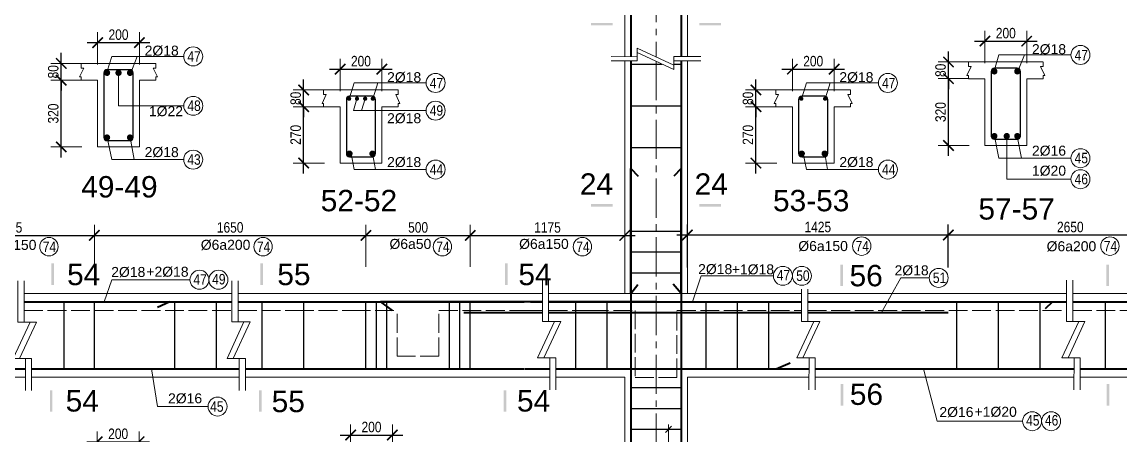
# Model space of a CAD drawing. Header units: inches. Extents: x 1604615 to 1925968, y -294302 to 52467.
# Drawn here: x 1673974 to 1695017, y -243901 to -235985 of the extents above; entities that cross this region are included whole.
import ezdxf

# ---------------------------------------------------------------- set-up
doc = ezdxf.new("R2010")
doc.units = ezdxf.units.IN
doc.header["$LTSCALE"] = 20
doc.header["$MEASUREMENT"] = 0
doc.linetypes.add('ACAD_ISO02W100', pattern=[15, 12, -3])
doc.linetypes.add('CENTER2', pattern=[1.125, 0.75, -0.125, 0.125, -0.125])
doc.layers.get('0').update_dxf_attribs({"lineweight": 13})
for name, color, linetype, lineweight in [('BORDER', 3, 'Continuous', 40), ('Duong bao', 4, 'Continuous', 30), ('net 0.2', 5, 'Continuous', 20), ('net dut', 7, 'Continuous', 9), ('truc', 16, 'CENTER2', 9)]:
    doc.layers.add(name, color=color, linetype=linetype, lineweight=lineweight)
doc.layers.add('TEXT', color=9, linetype='Continuous')
doc.styles.add('chu', font='VHELVCN.TTF')
doc.styles.add('thep', font='ARIAL.TTF')
doc.dimstyles.new('tl100', dxfattribs={"dimscale": 100, "dimtxt": 2, "dimasz": 2, "dimexe": 2, "dimexo": 5, "dimgap": 0.5, "dimtad": 1, "dimdec": 0, "dimzin": 0, "dimdsep": 46, "dimtxsty": 'chu', "dimblk": 'ARCHTICK', "dimcen": 1, "dimdle": 2, "dimclrd": 1, "dimclre": 1, "dimclrt": 2, "dimadec": 0, "dimazin": 0, "dimtfac": 1, "dimtdec": 0, "dimtix": 1, "dimtofl": 0, "dimtmove": 0, "dimatfit": 3, "dimldrblk": 'ARCHTICK', "dimfxl": 1, "dimtolj": 1, "dimtzin": 0, "dimarcsym": 0})
doc.dimstyles.new('tl25', dxfattribs={"dimscale": 100, "dimtxt": 2, "dimasz": 2, "dimexe": 2, "dimexo": 3, "dimgap": 0.5, "dimtad": 1, "dimdec": 0, "dimlfac": 0.25, "dimdsep": 46, "dimtxsty": 'chu', "dimblk": 'ARCHTICK', "dimcen": 8, "dimdle": 2, "dimclrd": 1, "dimclre": 1, "dimclrt": 2, "dimadec": 0, "dimazin": 0, "dimtfac": 0.1, "dimtdec": 0, "dimtix": 1, "dimtmove": 2, "dimatfit": 3, "dimldrblk": 'ARCHTICK', "dimfxl": 6, "dimfxlon": 1, "dimtolj": 1, "dimlwe": -1, "dimarcsym": 0})

# ---------------------------------------------------------------- blocks, each defined once
blk = doc.blocks.new('_ArchTick')
at = {"color": 0, "linetype": 'ByBlock', "const_width": 0.15}
blk.add_lwpolyline([(-0.5, -0.5), (0.5, 0.5)], dxfattribs=at)
blk = doc.blocks.new('*D116')
at = {"color": 1, "lineweight": -2}
for p, q in [((1686725, -240691), (1686725, -239867)), ((1691726, -240691), (1691726, -239867)), ((1686525, -240067), (1691926, -240067))]:
    blk.add_line(p, q, dxfattribs=at)
at = {"layer": 'Defpoints', "color": 0}
for p in [(1691726, -240067), (1686725, -241191), (1691726, -241191)]:
    blk.add_point(p, dxfattribs=at)
at = {"color": 1, "lineweight": -2, "xscale": 200, "yscale": 200, "zscale": 200, "rotation": 180}
blk.add_blockref('_ArchTick', (1686725, -240067), dxfattribs=at)
at = {"color": 1, "lineweight": -2, "xscale": 200, "yscale": 200, "zscale": 200}
blk.add_blockref('_ArchTick', (1691726, -240067), dxfattribs=at)
at = {"color": 2, "insert": (1689225, -239915), "char_height": 200, "attachment_point": 5, "style": 'chu'}
blk.add_mtext('\\A1;1425', dxfattribs=at)
blk = doc.blocks.new('*D117')
at = {"color": 1, "lineweight": -2}
for p, q in [((1691726, -240691), (1691726, -239867)), ((1696402, -240691), (1696402, -239867)), ((1691526, -240067), (1696602, -240067))]:
    blk.add_line(p, q, dxfattribs=at)
at = {"layer": 'Defpoints', "color": 0}
for p in [(1696402, -240067), (1691726, -241191), (1696402, -241191)]:
    blk.add_point(p, dxfattribs=at)
at = {"color": 1, "lineweight": -2, "xscale": 200, "yscale": 200, "zscale": 200, "rotation": 180}
blk.add_blockref('_ArchTick', (1691726, -240067), dxfattribs=at)
at = {"color": 1, "lineweight": -2, "xscale": 200, "yscale": 200, "zscale": 200}
blk.add_blockref('_ArchTick', (1696402, -240067), dxfattribs=at)
at = {"color": 2, "insert": (1694064, -239915), "char_height": 200, "attachment_point": 5, "style": 'chu'}
blk.add_mtext('\\A1;2650', dxfattribs=at)
blk = doc.blocks.new('kk')
at = {"ltscale": 0.1}
for p, q in [((-71, 1140), (-71, 350)), ((49, 350), (49, 1140)), ((-162, -350), (162, 350)), ((-71, 350), (281, 350)), ((281, 350), (-44, -350)), ((162, 350), (49, 350)), ((73, -350), (-162, -350)), ((-44, -350), (189, -350)), ((71, -962), (73, -350)), ((189, -350), (189, -962))]:
    blk.add_line(p, q, dxfattribs=at)
blk = doc.blocks.new('*D121')
at = {"color": 1}
for p, q in [((1672090, -240675), (1672090, -239875)), ((1675361, -240675), (1675361, -239875))]:
    blk.add_line(p, q, dxfattribs=at)
at = {"color": 1, "lineweight": -2}
blk.add_line((1671890, -240075), (1675561, -240075), dxfattribs=at)
at = {"layer": 'Defpoints', "color": 0}
for p in [(1675361, -240075), (1672090, -241191), (1675361, -241191)]:
    blk.add_point(p, dxfattribs=at)
at = {"color": 1, "lineweight": -2, "xscale": 200, "yscale": 200, "zscale": 200, "rotation": 180}
blk.add_blockref('_ArchTick', (1672090, -240075), dxfattribs=at)
at = {"color": 1, "lineweight": -2, "xscale": 200, "yscale": 200, "zscale": 200}
blk.add_blockref('_ArchTick', (1675361, -240075), dxfattribs=at)
at = {"color": 2, "insert": (1673725, -239923), "char_height": 200, "attachment_point": 5, "style": 'chu'}
blk.add_mtext('\\A1;1175', dxfattribs=at)
blk = doc.blocks.new('*D332')
at = {"color": 1}
for p, q in [((1675361, -240675), (1675361, -239875)), ((1680565, -240675), (1680565, -239875))]:
    blk.add_line(p, q, dxfattribs=at)
at = {"color": 1, "lineweight": -2}
blk.add_line((1675161, -240075), (1680765, -240075), dxfattribs=at)
at = {"layer": 'Defpoints', "color": 0}
for p in [(1680565, -240075), (1675361, -241191), (1680565, -242631)]:
    blk.add_point(p, dxfattribs=at)
at = {"color": 1, "lineweight": -2, "xscale": 200, "yscale": 200, "zscale": 200, "rotation": 180}
blk.add_blockref('_ArchTick', (1675361, -240075), dxfattribs=at)
at = {"color": 1, "lineweight": -2, "xscale": 200, "yscale": 200, "zscale": 200}
blk.add_blockref('_ArchTick', (1680565, -240075), dxfattribs=at)
at = {"color": 2, "insert": (1677963, -239923), "char_height": 200, "attachment_point": 5, "style": 'chu'}
blk.add_mtext('\\A1;1650', dxfattribs=at)
blk = doc.blocks.new('*D333')
at = {"color": 1}
for p, q in [((1680565, -240675), (1680565, -239875)), ((1682565, -240675), (1682565, -239875))]:
    blk.add_line(p, q, dxfattribs=at)
at = {"color": 1, "lineweight": -2}
blk.add_line((1680365, -240075), (1682765, -240075), dxfattribs=at)
at = {"layer": 'Defpoints', "color": 0}
for p in [(1682565, -240075), (1680565, -242631), (1682565, -242631)]:
    blk.add_point(p, dxfattribs=at)
at = {"color": 1, "lineweight": -2, "xscale": 200, "yscale": 200, "zscale": 200, "rotation": 180}
blk.add_blockref('_ArchTick', (1680565, -240075), dxfattribs=at)
at = {"color": 1, "lineweight": -2, "xscale": 200, "yscale": 200, "zscale": 200}
blk.add_blockref('_ArchTick', (1682565, -240075), dxfattribs=at)
at = {"color": 2, "insert": (1681565, -239923), "char_height": 200, "attachment_point": 5, "style": 'chu'}
blk.add_mtext('\\A1;500', dxfattribs=at)
blk = doc.blocks.new('*D334')
at = {"color": 1}
for p, q in [((1682565, -240675), (1682565, -239875)), ((1685525, -240675), (1685525, -239875))]:
    blk.add_line(p, q, dxfattribs=at)
at = {"color": 1, "lineweight": -2}
blk.add_line((1682365, -240075), (1685725, -240075), dxfattribs=at)
at = {"layer": 'Defpoints', "color": 0}
for p in [(1685525, -240075), (1682565, -242631), (1685525, -242791)]:
    blk.add_point(p, dxfattribs=at)
at = {"color": 1, "lineweight": -2, "xscale": 200, "yscale": 200, "zscale": 200, "rotation": 180}
blk.add_blockref('_ArchTick', (1682565, -240075), dxfattribs=at)
at = {"color": 1, "lineweight": -2, "xscale": 200, "yscale": 200, "zscale": 200}
blk.add_blockref('_ArchTick', (1685525, -240075), dxfattribs=at)
at = {"color": 2, "insert": (1684045, -239923), "char_height": 200, "attachment_point": 5, "style": 'chu'}
blk.add_mtext('\\A1;1175', dxfattribs=at)
blk = doc.blocks.new('*D179')
at = {"color": 1}
for p, q in [((1675417, -244449), (1675417, -243830)), ((1676217, -244449), (1676217, -243830))]:
    blk.add_line(p, q, dxfattribs=at)
at = {"color": 1, "lineweight": -2}
blk.add_line((1675217, -244030), (1676417, -244030), dxfattribs=at)
at = {"layer": 'Defpoints', "color": 0}
for p in [(1676217, -244030), (1675417, -244749), (1676217, -244749)]:
    blk.add_point(p, dxfattribs=at)
at = {"color": 1, "lineweight": -2, "xscale": 200, "yscale": 200, "zscale": 200, "rotation": 180}
blk.add_blockref('_ArchTick', (1675417, -244030), dxfattribs=at)
at = {"color": 1, "lineweight": -2, "xscale": 200, "yscale": 200, "zscale": 200}
blk.add_blockref('_ArchTick', (1676217, -244030), dxfattribs=at)
at = {"color": 2, "insert": (1675817, -243878), "char_height": 200, "attachment_point": 5, "style": 'chu'}
blk.add_mtext('\\A1;200', dxfattribs=at)
blk = doc.blocks.new('*D182')
at = {"color": 1}
for p, q in [((1680272, -244319), (1680272, -243700)), ((1681072, -244319), (1681072, -243700))]:
    blk.add_line(p, q, dxfattribs=at)
at = {"color": 1, "lineweight": -2}
blk.add_line((1680072, -243900), (1681272, -243900), dxfattribs=at)
at = {"layer": 'Defpoints', "color": 0}
for p in [(1681072, -243900), (1680272, -244619), (1681072, -244619)]:
    blk.add_point(p, dxfattribs=at)
at = {"color": 1, "lineweight": -2, "xscale": 200, "yscale": 200, "zscale": 200, "rotation": 180}
blk.add_blockref('_ArchTick', (1680272, -243900), dxfattribs=at)
at = {"color": 1, "lineweight": -2, "xscale": 200, "yscale": 200, "zscale": 200}
blk.add_blockref('_ArchTick', (1681072, -243900), dxfattribs=at)
at = {"color": 2, "insert": (1680672, -243748), "char_height": 200, "attachment_point": 5, "style": 'chu'}
blk.add_mtext('\\A1;200', dxfattribs=at)
blk = doc.blocks.new('*D218')
at = {"color": 1}
for p, q in [((1675424, -236799), (1675424, -236180)), ((1676224, -236799), (1676224, -236180))]:
    blk.add_line(p, q, dxfattribs=at)
at = {"color": 1, "lineweight": -2}
blk.add_line((1675224, -236380), (1676424, -236380), dxfattribs=at)
at = {"layer": 'Defpoints', "color": 0}
for p in [(1676224, -236380), (1675424, -237099), (1676224, -237099)]:
    blk.add_point(p, dxfattribs=at)
at = {"color": 1, "lineweight": -2, "xscale": 200, "yscale": 200, "zscale": 200, "rotation": 180}
blk.add_blockref('_ArchTick', (1675424, -236380), dxfattribs=at)
at = {"color": 1, "lineweight": -2, "xscale": 200, "yscale": 200, "zscale": 200}
blk.add_blockref('_ArchTick', (1676224, -236380), dxfattribs=at)
at = {"color": 2, "insert": (1675824, -236228), "char_height": 200, "attachment_point": 5, "style": 'chu'}
blk.add_mtext('\\A1;200', dxfattribs=at)
blk = doc.blocks.new('*D219')
at = {"color": 1, "lineweight": -2}
blk.add_line((1674726, -238579), (1674726, -236899), dxfattribs=at)
at = {"color": 1}
for p, q in [((1675124, -237099), (1674526, -237099)), ((1675124, -238379), (1674526, -238379))]:
    blk.add_line(p, q, dxfattribs=at)
at = {"layer": 'Defpoints', "color": 0}
for p in [(1674726, -237099), (1675424, -237099), (1675424, -238379)]:
    blk.add_point(p, dxfattribs=at)
at = {"color": 1, "lineweight": -2, "xscale": 200, "yscale": 200, "zscale": 200}
for p, rotation in [((1674726, -237099), 90), ((1674726, -238379), 270)]:
    blk.add_blockref('_ArchTick', p, dxfattribs=dict(at, rotation=rotation))
at = {"color": 2, "insert": (1674574, -237739), "char_height": 200, "attachment_point": 5, "rotation": 90, "style": 'chu'}
blk.add_mtext('\\A1;320', dxfattribs=at)
blk = doc.blocks.new('*D220')
at = {"color": 1, "lineweight": -2}
for p, q in [((1674726, -236779), (1674726, -236579)), ((1674726, -237099), (1674726, -236779)), ((1674726, -237099), (1674726, -237299))]:
    blk.add_line(p, q, dxfattribs=at)
at = {"color": 1}
for p, q in [((1675124, -236779), (1674526, -236779)), ((1675124, -237099), (1674526, -237099))]:
    blk.add_line(p, q, dxfattribs=at)
at = {"layer": 'Defpoints', "color": 0}
for p in [(1674726, -236779), (1675424, -236779), (1675424, -237099)]:
    blk.add_point(p, dxfattribs=at)
at = {"color": 1, "lineweight": -2, "xscale": 200, "yscale": 200, "zscale": 200}
for p, rotation in [((1674726, -236779), 270), ((1674726, -237099), 90)]:
    blk.add_blockref('_ArchTick', p, dxfattribs=dict(at, rotation=rotation))
at = {"color": 2, "insert": (1674574, -236939), "char_height": 200, "attachment_point": 5, "rotation": 90, "style": 'chu'}
blk.add_mtext('\\A1;80', dxfattribs=at)
blk = doc.blocks.new('*D227')
at = {"color": 1}
for p, q in [((1680070, -237308), (1680070, -236689)), ((1680870, -237308), (1680870, -236689))]:
    blk.add_line(p, q, dxfattribs=at)
at = {"color": 1, "lineweight": -2}
blk.add_line((1679870, -236889), (1681070, -236889), dxfattribs=at)
at = {"layer": 'Defpoints', "color": 0}
for p in [(1680870, -236889), (1680070, -237608), (1680870, -237608)]:
    blk.add_point(p, dxfattribs=at)
at = {"color": 1, "lineweight": -2, "xscale": 200, "yscale": 200, "zscale": 200, "rotation": 180}
blk.add_blockref('_ArchTick', (1680070, -236889), dxfattribs=at)
at = {"color": 1, "lineweight": -2, "xscale": 200, "yscale": 200, "zscale": 200}
blk.add_blockref('_ArchTick', (1680870, -236889), dxfattribs=at)
at = {"color": 2, "insert": (1680470, -236737), "char_height": 200, "attachment_point": 5, "style": 'chu'}
blk.add_mtext('\\A1;200', dxfattribs=at)
blk = doc.blocks.new('*D228')
at = {"color": 1, "lineweight": -2}
blk.add_line((1679372, -238888), (1679372, -237408), dxfattribs=at)
at = {"color": 1}
for p, q in [((1679770, -237608), (1679172, -237608)), ((1679770, -238688), (1679172, -238688))]:
    blk.add_line(p, q, dxfattribs=at)
at = {"layer": 'Defpoints', "color": 0}
for p in [(1679372, -237608), (1680070, -237608), (1680070, -238688)]:
    blk.add_point(p, dxfattribs=at)
at = {"color": 1, "lineweight": -2, "xscale": 200, "yscale": 200, "zscale": 200}
for p, rotation in [((1679372, -237608), 90), ((1679372, -238688), 270)]:
    blk.add_blockref('_ArchTick', p, dxfattribs=dict(at, rotation=rotation))
at = {"color": 2, "insert": (1679220, -238148), "char_height": 200, "attachment_point": 5, "rotation": 90, "style": 'chu'}
blk.add_mtext('\\A1;270', dxfattribs=at)
blk = doc.blocks.new('*D229')
at = {"color": 1, "lineweight": -2}
for p, q in [((1679372, -237288), (1679372, -237088)), ((1679372, -237608), (1679372, -237288)), ((1679372, -237608), (1679372, -237808))]:
    blk.add_line(p, q, dxfattribs=at)
at = {"color": 1}
for p, q in [((1679770, -237288), (1679172, -237288)), ((1679770, -237608), (1679172, -237608))]:
    blk.add_line(p, q, dxfattribs=at)
at = {"layer": 'Defpoints', "color": 0}
for p in [(1679372, -237288), (1680070, -237288), (1680070, -237608)]:
    blk.add_point(p, dxfattribs=at)
at = {"color": 1, "lineweight": -2, "xscale": 200, "yscale": 200, "zscale": 200}
for p, rotation in [((1679372, -237288), 270), ((1679372, -237608), 90)]:
    blk.add_blockref('_ArchTick', p, dxfattribs=dict(at, rotation=rotation))
at = {"color": 2, "insert": (1679220, -237448), "char_height": 200, "attachment_point": 5, "rotation": 90, "style": 'chu'}
blk.add_mtext('\\A1;80', dxfattribs=at)
blk = doc.blocks.new('*D230')
at = {"color": 1}
for p, q in [((1688737, -237308), (1688737, -236689)), ((1689537, -237308), (1689537, -236689))]:
    blk.add_line(p, q, dxfattribs=at)
at = {"color": 1, "lineweight": -2}
blk.add_line((1688537, -236889), (1689737, -236889), dxfattribs=at)
at = {"layer": 'Defpoints', "color": 0}
for p in [(1689537, -236889), (1688737, -237608), (1689537, -237608)]:
    blk.add_point(p, dxfattribs=at)
at = {"color": 1, "lineweight": -2, "xscale": 200, "yscale": 200, "zscale": 200, "rotation": 180}
blk.add_blockref('_ArchTick', (1688737, -236889), dxfattribs=at)
at = {"color": 1, "lineweight": -2, "xscale": 200, "yscale": 200, "zscale": 200}
blk.add_blockref('_ArchTick', (1689537, -236889), dxfattribs=at)
at = {"color": 2, "insert": (1689137, -236737), "char_height": 200, "attachment_point": 5, "style": 'chu'}
blk.add_mtext('\\A1;200', dxfattribs=at)
blk = doc.blocks.new('*D231')
at = {"color": 1, "lineweight": -2}
blk.add_line((1688039, -238888), (1688039, -237408), dxfattribs=at)
at = {"color": 1}
for p, q in [((1688437, -237608), (1687839, -237608)), ((1688437, -238688), (1687839, -238688))]:
    blk.add_line(p, q, dxfattribs=at)
at = {"layer": 'Defpoints', "color": 0}
for p in [(1688039, -237608), (1688737, -237608), (1688737, -238688)]:
    blk.add_point(p, dxfattribs=at)
at = {"color": 1, "lineweight": -2, "xscale": 200, "yscale": 200, "zscale": 200}
for p, rotation in [((1688039, -237608), 90), ((1688039, -238688), 270)]:
    blk.add_blockref('_ArchTick', p, dxfattribs=dict(at, rotation=rotation))
at = {"color": 2, "insert": (1687887, -238148), "char_height": 200, "attachment_point": 5, "rotation": 90, "style": 'chu'}
blk.add_mtext('\\A1;270', dxfattribs=at)
blk = doc.blocks.new('*D232')
at = {"color": 1, "lineweight": -2}
for p, q in [((1688039, -237288), (1688039, -237088)), ((1688039, -237608), (1688039, -237288)), ((1688039, -237608), (1688039, -237808))]:
    blk.add_line(p, q, dxfattribs=at)
at = {"color": 1}
for p, q in [((1688437, -237288), (1687839, -237288)), ((1688437, -237608), (1687839, -237608))]:
    blk.add_line(p, q, dxfattribs=at)
at = {"layer": 'Defpoints', "color": 0}
for p in [(1688039, -237288), (1688737, -237288), (1688737, -237608)]:
    blk.add_point(p, dxfattribs=at)
at = {"color": 1, "lineweight": -2, "xscale": 200, "yscale": 200, "zscale": 200}
for p, rotation in [((1688039, -237288), 270), ((1688039, -237608), 90)]:
    blk.add_blockref('_ArchTick', p, dxfattribs=dict(at, rotation=rotation))
at = {"color": 2, "insert": (1687887, -237448), "char_height": 200, "attachment_point": 5, "rotation": 90, "style": 'chu'}
blk.add_mtext('\\A1;80', dxfattribs=at)
blk = doc.blocks.new('*D242')
at = {"color": 1}
for p, q in [((1692428, -236771), (1692428, -236152)), ((1693228, -236771), (1693228, -236152))]:
    blk.add_line(p, q, dxfattribs=at)
at = {"color": 1, "lineweight": -2}
blk.add_line((1692228, -236352), (1693428, -236352), dxfattribs=at)
at = {"layer": 'Defpoints', "color": 0}
for p in [(1693228, -236352), (1692428, -237071), (1693228, -237071)]:
    blk.add_point(p, dxfattribs=at)
at = {"color": 1, "lineweight": -2, "xscale": 200, "yscale": 200, "zscale": 200, "rotation": 180}
blk.add_blockref('_ArchTick', (1692428, -236352), dxfattribs=at)
at = {"color": 1, "lineweight": -2, "xscale": 200, "yscale": 200, "zscale": 200}
blk.add_blockref('_ArchTick', (1693228, -236352), dxfattribs=at)
at = {"color": 2, "insert": (1692828, -236200), "char_height": 200, "attachment_point": 5, "style": 'chu'}
blk.add_mtext('\\A1;200', dxfattribs=at)
blk = doc.blocks.new('*D243')
at = {"color": 1, "lineweight": -2}
blk.add_line((1691730, -238551), (1691730, -236871), dxfattribs=at)
at = {"color": 1}
for p, q in [((1692128, -237071), (1691530, -237071)), ((1692128, -238351), (1691530, -238351))]:
    blk.add_line(p, q, dxfattribs=at)
at = {"layer": 'Defpoints', "color": 0}
for p in [(1691730, -237071), (1692428, -237071), (1692428, -238351)]:
    blk.add_point(p, dxfattribs=at)
at = {"color": 1, "lineweight": -2, "xscale": 200, "yscale": 200, "zscale": 200}
for p, rotation in [((1691730, -237071), 90), ((1691730, -238351), 270)]:
    blk.add_blockref('_ArchTick', p, dxfattribs=dict(at, rotation=rotation))
at = {"color": 2, "insert": (1691578, -237711), "char_height": 200, "attachment_point": 5, "rotation": 90, "style": 'chu'}
blk.add_mtext('\\A1;320', dxfattribs=at)
blk = doc.blocks.new('*D244')
at = {"color": 1, "lineweight": -2}
for p, q in [((1691730, -236751), (1691730, -236551)), ((1691730, -237071), (1691730, -236751)), ((1691730, -237071), (1691730, -237271))]:
    blk.add_line(p, q, dxfattribs=at)
at = {"color": 1}
for p, q in [((1692128, -236751), (1691530, -236751)), ((1692128, -237071), (1691530, -237071))]:
    blk.add_line(p, q, dxfattribs=at)
at = {"layer": 'Defpoints', "color": 0}
for p in [(1691730, -236751), (1692428, -236751), (1692428, -237071)]:
    blk.add_point(p, dxfattribs=at)
at = {"color": 1, "lineweight": -2, "xscale": 200, "yscale": 200, "zscale": 200}
for p, rotation in [((1691730, -236751), 270), ((1691730, -237071), 90)]:
    blk.add_blockref('_ArchTick', p, dxfattribs=dict(at, rotation=rotation))
at = {"color": 2, "insert": (1691578, -236911), "char_height": 200, "attachment_point": 5, "rotation": 90, "style": 'chu'}
blk.add_mtext('\\A1;80', dxfattribs=at)

msp = doc.modelspace()

# ---------------------------------------------------------------- linework, layer by layer
at = {"ltscale": 0.1}
for p, q in [((1685524.8, -231923.2), (1685524.8, -236649.2)), ((1686724.8, -231923.2), (1686724.8, -236649.2)), ((1685524.8, -236731.7), (1685524.8, -241190.9)), ((1686724.8, -236731.7), (1686724.8, -241190.9)), ((1677995, -240944.6), (1677995, -241734.3)), ((1678115, -241734.3), (1678115, -240944.6)), ((1683946.2, -240933.9), (1683946.2, -241723.6)), ((1684066.2, -241723.6), (1684066.2, -240933.9)), ((1693993.4, -240933.9), (1693993.4, -241723.6)), ((1694113.4, -241723.6), (1694113.4, -240933.9)), ((1688914, -241102), (1688914, -241723.6)), ((1689034, -241723.6), (1689034, -241102)), ((1685324.8, -241190.9), (1686924.8, -241190.9)), ((1685424.8, -241190.9), (1686824.8, -241190.9)), ((1677903.3, -242434.7), (1678228.2, -241734.3)), ((1677995, -241734.3), (1678346.7, -241734.3)), ((1678346.7, -241734.3), (1678021.8, -242434.7)), ((1678228.2, -241734.3), (1678115, -241734.3)), ((1683854.5, -242424.1), (1684179.4, -241723.6)), ((1683946.2, -241723.6), (1684297.9, -241723.6)), ((1684297.9, -241723.6), (1683973, -242424.1)), ((1684179.4, -241723.6), (1684066.2, -241723.6)), ((1688822.3, -242424.1), (1689147.2, -241723.6)), ((1688914, -241723.6), (1689265.7, -241723.6)), ((1689265.7, -241723.6), (1688940.8, -242424.1)), ((1689147.2, -241723.6), (1689034, -241723.6)), ((1693901.7, -242424.1), (1694226.6, -241723.6)), ((1693993.4, -241723.6), (1694345.1, -241723.6)), ((1694345.1, -241723.6), (1694020.2, -242424.1)), ((1694226.6, -241723.6), (1694113.4, -241723.6)), ((1678138.4, -242434.7), (1677903.3, -242434.7)), ((1678021.8, -242434.7), (1678255, -242434.7)), ((1678136.3, -243046.8), (1678138.4, -242434.7)), ((1678255, -242434.7), (1678255, -243046.8)), ((1684089.6, -242424.1), (1683854.5, -242424.1)), ((1683973, -242424.1), (1684206.2, -242424.1)), ((1684087.5, -243036.1), (1684089.6, -242424.1)), ((1684206.2, -242424.1), (1684206.2, -243036.1)), ((1689057.4, -242424.1), (1688822.3, -242424.1)), ((1688940.8, -242424.1), (1689174, -242424.1)), ((1689055.2, -243036.1), (1689057.4, -242424.1)), ((1689174, -242424.1), (1689174, -243036.1)), ((1694136.8, -242424.1), (1693901.7, -242424.1)), ((1694020.2, -242424.1), (1694253.4, -242424.1)), ((1694134.7, -243036.1), (1694136.8, -242424.1)), ((1694253.4, -242424.1), (1694253.4, -243036.1)), ((1672091.9, -242790.9), (1674039.9, -242790.9)), ((1674157.8, -242790.9), (1678137.2, -242790.9)), ((1678255, -242790.9), (1680291.9, -242790.9)), ((1680291.9, -242790.9), (1683598.6, -242790.9)), ((1683598.6, -242790.9), (1684088.3, -242791)), ((1684206.2, -242791), (1684996.5, -242791.1)), ((1684996.5, -242791.1), (1685524.8, -242791.2)), ((1685524.8, -242790.9), (1685524.8, -247529.6)), ((1686724.8, -242790.9), (1686724.8, -247529.6)), ((1686724.8, -242790.9), (1689056.1, -242790.9)), ((1689174, -242790.9), (1694135.5, -242791.4)), ((1694253.4, -242790.9), (1698221.8, -242790.9))]:
    msp.add_line(p, q, dxfattribs=at)
for p, q in [((1675424.2, -236779.2), (1675111.8, -236779.2)), ((1676224.2, -236779.2), (1675424.2, -236779.2)), ((1676224.2, -236779.2), (1676536.6, -236779.2)), ((1692428.2, -236751.5), (1692115.8, -236751.5)), ((1693228.2, -236751.5), (1692428.2, -236751.5)), ((1693228.2, -236751.5), (1693540.6, -236751.5)), ((1675424.2, -237099.2), (1675108.2, -237099.2)), ((1675424.2, -237099.2), (1675424.2, -238379.2)), ((1675824.2, -236959.2), (1675824.2, -237591.9)), ((1676224.2, -238379.2), (1676224.2, -237099.2)), ((1676224.2, -237099.2), (1676540.2, -237099.2)), ((1680250.2, -237438.2), (1680338.9, -237153.4)), ((1680338.9, -237153.4), (1681719, -237153.4)), ((1680703.2, -237438.2), (1680792, -237153.4)), ((1688917.3, -237438.2), (1689006, -237153.4)), ((1689006, -237153.4), (1690386.2, -237153.4)), ((1689370.4, -237438.2), (1689459.1, -237153.4)), ((1692428.2, -237071.5), (1692112.2, -237071.5)), ((1692428.2, -237071.5), (1692428.2, -238351.5)), ((1693228.2, -238351.5), (1693228.2, -237071.5)), ((1693228.2, -237071.5), (1693544.2, -237071.5)), ((1680070.2, -237288.2), (1679757.8, -237288.2)), ((1680870.2, -237288.2), (1680070.2, -237288.2)), ((1680870.2, -237288.2), (1681182.6, -237288.2)), ((1688737.3, -237288.2), (1688424.9, -237288.2)), ((1689537.3, -237288.2), (1688737.3, -237288.2)), ((1689537.3, -237288.2), (1689849.7, -237288.2)), ((1680394.1, -237455.5), (1680328.6, -237683.9)), ((1680547.8, -237455.5), (1680482.3, -237683.9)), ((1675824.2, -237591.9), (1677072.2, -237591.9)), ((1680070.2, -237608.2), (1679754.2, -237608.2)), ((1680070.2, -237608.2), (1680070.2, -238688.2)), ((1680328.6, -237683.9), (1681719, -237683.9)), ((1680870.2, -238688.2), (1680870.2, -237608.2)), ((1680870.2, -237608.2), (1681186.1, -237608.2)), ((1688737.3, -237608.2), (1688421.3, -237608.2)), ((1688737.3, -237608.2), (1688737.3, -238688.2)), ((1689537.3, -238688.2), (1689537.3, -237608.2)), ((1689537.3, -237608.2), (1689853.3, -237608.2)), ((1692845.2, -238171.5), (1692845.2, -238997.8)), ((1675424.2, -238379.2), (1676224.2, -238379.2)), ((1692428.2, -238351.5), (1693228.2, -238351.5)), ((1680070.2, -238688.2), (1680870.2, -238688.2)), ((1688737.3, -238688.2), (1689537.3, -238688.2)), ((1692845.2, -238997.8), (1694075.6, -238997.8)), ((1676458.1, -242630.9), (1676568.2, -243355.1)), ((1676568.2, -243355.1), (1677540.5, -243355.1)), ((1686303.9, -243851.2), (1686423.5, -243730.7))]:
    msp.add_line(p, q)
for points in [[(1685267.5, -236648.4), (1685764.6, -236650.1), (1685764.6, -236485.5), (1686466.2, -236811), (1686466.2, -236731.7), (1686982.2, -236731.7)], [(1686982.2, -236647.7), (1686466.2, -236647.7), (1686466.2, -236893.9), (1685764.6, -236568.5), (1685764.6, -236731.7), (1685267.5, -236731.7)], [(1674016, -241190.9), (1677995, -241190.9)], [(1678115, -241190.9), (1680291.9, -241190.9)], [(1680291.9, -241190.9), (1683596.8, -241190.9)], [(1683596.8, -241190.9), (1683946.2, -241190.9)], [(1684066.2, -241190.9), (1684856.6, -241190.9)], [(1684856.6, -241190.9), (1685324.8, -241190.9)], [(1686924.8, -241190.9), (1688914, -241190.9)], [(1689034, -241190.9), (1693993.4, -241190.9)], [(1694113.4, -241190.9), (1698079.7, -241190.9)]]:
    msp.add_lwpolyline(points, dxfattribs=at)
for points in [[(1675604.2, -236929.2), (1675692.9, -236644.5), (1677073.1, -236644.5)], [(1676044.2, -236989.2), (1676182.2, -236644.5)], [(1692608.2, -236901.5), (1692696.9, -236616.7), (1694077.1, -236616.7)], [(1693048.2, -236961.5), (1693186.2, -236616.7)], [(1675108.2, -236779.2), (1675108.2, -236868), (1675159.1, -236868), (1675078.3, -237036.3), (1675108.2, -237036.3), (1675108.2, -237099.2)], [(1676540.2, -236779.2), (1676540.2, -236868), (1676489.3, -236868), (1676570.1, -237036.3), (1676540.2, -237036.3), (1676540.2, -237099.2)], [(1692112.2, -236751.5), (1692112.2, -236840.2), (1692163.1, -236840.2), (1692082.3, -237008.6), (1692112.2, -237008.6), (1692112.2, -237071.5)], [(1693544.2, -236751.5), (1693544.2, -236840.2), (1693493.3, -236840.2), (1693574, -237008.6), (1693544.2, -237008.6), (1693544.2, -237071.5)], [(1679754.2, -237288.2), (1679754.2, -237376.9), (1679805, -237376.9), (1679724.3, -237545.3), (1679754.2, -237545.3), (1679754.2, -237608.2)], [(1681186.1, -237288.2), (1681186.1, -237376.9), (1681135.3, -237376.9), (1681216, -237545.3), (1681186.1, -237545.3), (1681186.1, -237608.2)], [(1688421.3, -237288.2), (1688421.3, -237376.9), (1688472.2, -237376.9), (1688391.5, -237545.3), (1688421.3, -237545.3), (1688421.3, -237608.2)], [(1689853.3, -237288.2), (1689853.3, -237376.9), (1689802.4, -237376.9), (1689883.2, -237545.3), (1689853.3, -237545.3), (1689853.3, -237608.2)], [(1675604.2, -238199.2), (1675692.9, -238622.8), (1677073.1, -238622.8)], [(1676044.2, -238199.2), (1676121.6, -238622.8)], [(1692608.2, -238171.5), (1692696.9, -238595), (1694077.1, -238595)], [(1693048.2, -238171.5), (1693125.6, -238595)], [(1680280.2, -238508.2), (1680338.9, -238813.3), (1681719, -238813.3)], [(1680690.2, -238508.2), (1680745.9, -238813.3)], [(1688947.3, -238508.2), (1689006, -238813.3), (1690386.2, -238813.3)], [(1689357.3, -238508.2), (1689413.1, -238813.3)], [(1675547.5, -241350.9), (1675693.5, -240924.1), (1677192.4, -240924.1)], [(1686823.1, -241350.9), (1686987.7, -240849.5), (1688373.7, -240849.5)], [(1690443, -241550.9), (1690815.6, -240889.6), (1691359.7, -240889.6)], [(1691248, -242631.1), (1691511.2, -243635.9), (1693150.8, -243635.9)], [(1686363.7, -243696.5), (1686363.7, -244318.4), (1687761.9, -244318.4)]]:
    msp.add_lwpolyline(points)
for points, const_width in [([(1675574.2, -236959.2, -1), (1675634.2, -236959.2, -1)], 60), ([(1675794.2, -236959.2, -1), (1675854.2, -236959.2, -1)], 60), ([(1676074.2, -236959.2, 1), (1676014.2, -236959.2, 1)], 60), ([(1692578.2, -236931.5, -1), (1692638.2, -236931.5, -1)], 60), ([(1693078.2, -236931.5, 1), (1693018.2, -236931.5, 1)], 60), ([(1680223.1, -237455.5, -1.0105372), (1680263.1, -237456, -0.9895727)], 40), ([(1680374.1, -237455.5, -1.0105372), (1680414.1, -237456, -0.9895727)], 40), ([(1680530.3, -237455.5, -1.0105372), (1680570.3, -237456, -0.9895727)], 40), ([(1680717.2, -237455.5, 1.0105372), (1680677.2, -237456, 0.9895727)], 40), ([(1688890.2, -237455.5, -1.0105372), (1688930.2, -237456, -0.9895727)], 40), ([(1689384.4, -237455.5, 1.0105372), (1689344.4, -237456, 0.9895727)], 40), ([(1675574.2, -238199.2, 1), (1675634.2, -238199.2, 1)], 60), ([(1676074.2, -238199.2, -1), (1676014.2, -238199.2, -1)], 60), ([(1692578.2, -238171.5, 1), (1692638.2, -238171.5, 1)], 60), ([(1692815.2, -238171.5, 1), (1692875.2, -238171.5, 1)], 60), ([(1693078.2, -238171.5, -1), (1693018.2, -238171.5, -1)], 60), ([(1680220.2, -238508.2, 1), (1680280.2, -238508.2, 1)], 60), ([(1680720.2, -238508.2, -1), (1680660.2, -238508.2, -1)], 60), ([(1688887.3, -238508.2, 1), (1688947.3, -238508.2, 1)], 60), ([(1689387.3, -238508.2, -1), (1689327.3, -238508.2, -1)], 60)]:
    msp.add_lwpolyline(points, format="xyb", close=True, dxfattribs=dict(const_width=const_width))
for centre, radius in [((1677255, -236644.5), 181.9), ((1694259, -236616.7), 181.9), ((1681900.9, -237153.4), 181.9), ((1690568.1, -237153.4), 181.9), ((1677256.4, -237591.9), 181.9), ((1681900.9, -237683.9), 181.9), ((1694259, -238595), 181.9), ((1677255, -238622.8), 181.9), ((1681900.9, -238813.3), 181.9), ((1690568.1, -238813.3), 181.9), ((1694259, -238997.8), 181.9), ((1690067, -240280.5), 176.4), ((1694823.5, -240280.5), 176.4), ((1674490.5, -240291), 176.4), ((1678595, -240291), 176.4), ((1682031.5, -240291), 176.4), ((1684714.5, -240291), 176.4), ((1688555.6, -240849.5), 181.9), ((1688919.4, -240849.5), 181.9), ((1691541.6, -240889.6), 181.9), ((1677374.3, -240924.1), 181.9), ((1677738.1, -240924.1), 181.9), ((1677722.4, -243355.1), 181.9), ((1693332.7, -243635.9), 181.9), ((1693696.5, -243635.9), 181.9)]:
    msp.add_circle(centre, radius)
for p in [(1680253.1, -237472.9), (1680253.1, -237472.9), (1680253.1, -237472.9), (1680253.1, -237472.9), (1688920.2, -237472.9), (1688920.2, -237472.9), (1688920.2, -237472.9), (1688920.2, -237472.9)]:
    msp.add_point(p)
for points in [[(1685291.6, -236052.2), (1685291.6, -236002.2), (1684877.3, -236052.2), (1684877.3, -236002.2)], [(1687371.7, -236052.2), (1687371.7, -236002.2), (1686957.4, -236052.2), (1686957.4, -236002.2)], [(1685291.6, -239522.7), (1685291.6, -239472.7), (1684877.3, -239522.7), (1684877.3, -239472.7)], [(1687371.7, -239522.7), (1687371.7, -239472.7), (1686957.4, -239522.7), (1686957.4, -239472.7)], [(1674584.4, -240611.1), (1674534.4, -240611.1), (1674584.4, -241025.4), (1674534.4, -241025.4)], [(1678593.9, -240611.1), (1678543.9, -240611.1), (1678593.9, -241025.4), (1678543.9, -241025.4)], [(1683281.2, -240611.1), (1683231.2, -240611.1), (1683281.2, -241025.4), (1683231.2, -241025.4)], [(1689707.2, -240632.6), (1689657.2, -240632.6), (1689707.2, -241046.9), (1689657.2, -241046.9)], [(1694806.2, -240632.6), (1694756.2, -240632.6), (1694806.2, -241046.9), (1694756.2, -241046.9)], [(1674557.8, -243041.5), (1674507.8, -243041.5), (1674557.8, -243455.8), (1674507.8, -243455.8)], [(1678567.3, -243041.5), (1678517.3, -243041.5), (1678567.3, -243455.8), (1678517.3, -243455.8)], [(1683254.7, -243041.5), (1683204.7, -243041.5), (1683254.7, -243455.8), (1683204.7, -243455.8)], [(1689712.8, -242922.6), (1689662.8, -242922.6), (1689712.8, -243337), (1689662.8, -243337)], [(1694811.8, -242922.6), (1694761.8, -242922.6), (1694811.8, -243337), (1694761.8, -243337)]]:
    msp.add_trace(points)
at = {"layer": 'BORDER', "ltscale": 0.1}
for p, q in [((1685644.8, -231923.2), (1685644.8, -236649.2)), ((1686604.8, -231923.2), (1686604.8, -236649.2)), ((1685644.8, -236731.7), (1685644.8, -241190.9)), ((1686604.8, -236731.7), (1686604.8, -241190.9)), ((1685644.8, -241190.9), (1685644.8, -238790.9)), ((1685644.8, -238790.9), (1685782.2, -238937)), ((1686604.8, -238790.9), (1686467.5, -238937)), ((1686604.8, -241190.9), (1686604.8, -238790.9)), ((1685644.8, -241190.9), (1685775, -241015.3)), ((1686604.8, -241190.9), (1686453, -241007.4)), ((1674016, -241350.9), (1677995, -241350.9)), ((1674016, -241350.9), (1676806.9, -241350.9)), ((1676806.9, -241350.9), (1676572.6, -241455.1)), ((1678115, -241350.9), (1680291.9, -241350.9)), ((1680291.9, -241350.9), (1683596.8, -241350.9)), ((1683596.8, -241350.9), (1680841.8, -241350.9)), ((1680841.8, -241350.9), (1681070.7, -241510.9)), ((1683716.8, -241350.9), (1683946.2, -241350.9)), ((1684066.2, -241350.9), (1684856.6, -241350.9)), ((1684856.6, -241350.9), (1688914, -241350.9)), ((1685644.8, -241190.9), (1685644.8, -247529.6)), ((1686604.8, -241190.9), (1686604.8, -247531.1)), ((1689034, -241350.9), (1693993.4, -241350.9)), ((1689034, -241350.9), (1693725.8, -241350.9)), ((1693725.8, -241350.9), (1693583.3, -241481.6)), ((1694113.4, -241350.9), (1698079.7, -241350.9)), ((1688429.2, -242630.9), (1688692.9, -242514.1)), ((1671009.7, -242630.9), (1674040.5, -242631.4)), ((1674157.8, -242630.9), (1678137.7, -242630.9)), ((1678255, -242630.9), (1680291.9, -242630.9)), ((1680291.9, -242630.9), (1683599.1, -242630.9)), ((1683612.6, -242630.9), (1684088.9, -242630.9)), ((1684206.2, -242630.9), (1684996.5, -242630.9)), ((1684996.5, -242630.9), (1685544.8, -242630.9)), ((1685544.8, -242630.9), (1689056.6, -242630.9)), ((1689174, -242630.9), (1694136.1, -242631.4)), ((1694253.4, -242630.9), (1698222.4, -242630.9))]:
    msp.add_line(p, q, dxfattribs=at)
for points in [[(1683946.2, -241350.9), (1683596.8, -241350.9)], [(1684856.6, -241350.9), (1684066.2, -241350.9)], [(1686125.8, -241350.9), (1684856.6, -241350.9)], [(1686125.8, -241350.9), (1688914, -241350.9)], [(1682441.8, -241550.9), (1683596.8, -241550.9)], [(1683596.8, -241550.9), (1683946.2, -241550.9)], [(1684066.2, -241550.9), (1684856.6, -241550.9)], [(1684856.6, -241550.9), (1686125.8, -241550.9), (1686125.8, -241550.9)], [(1686125.8, -241550.9), (1688914, -241550.9)], [(1689034, -241550.9), (1691725.8, -241550.9)]]:
    msp.add_lwpolyline(points, dxfattribs=at)
at = {"layer": 'Duong bao'}
for p, q in [((1676044.2, -236899.2), (1675604.2, -236899.2)), ((1692548.2, -236931.5), (1692548.2, -238171.5)), ((1693048.2, -236871.5), (1692608.2, -236871.5)), ((1693108.2, -238171.5), (1693108.2, -236931.5)), ((1675544.2, -236959.2), (1675544.2, -238199.2)), ((1676104.2, -238199.2), (1676104.2, -236959.2)), ((1680190.2, -237468.2), (1680190.2, -238508.2)), ((1680690.2, -237408.2), (1680250.2, -237408.2)), ((1680750.2, -238508.2), (1680750.2, -237468.2)), ((1688857.3, -237468.2), (1688857.3, -238508.2)), ((1689357.3, -237408.2), (1688917.3, -237408.2)), ((1689417.3, -238508.2), (1689417.3, -237468.2)), ((1675604.2, -238259.2), (1676044.2, -238259.2)), ((1692608.2, -238231.5), (1693048.2, -238231.5)), ((1680250.2, -238568.2), (1680690.2, -238568.2)), ((1688917.3, -238568.2), (1689357.3, -238568.2))]:
    msp.add_line(p, q, dxfattribs=at)
at = {"layer": 'Duong bao', "ltscale": 0.1}
for p, q in [((1685644.8, -236790.9), (1686244.1, -236790.9)), ((1686466.2, -236790.9), (1686604.8, -236790.9)), ((1685644.8, -237590.9), (1686604.8, -237590.9)), ((1685644.8, -238390.9), (1686604.8, -238390.9)), ((1685644.8, -239990.9), (1686604.8, -239990.9)), ((1685644.8, -240390.9), (1686604.8, -240390.9)), ((1685644.8, -240790.9), (1686604.8, -240790.9)), ((1674781.2, -242630.9), (1674781.2, -241350.9)), ((1675360.7, -242630.9), (1675360.7, -241350.9)), ((1676901.5, -242631.2), (1676901.5, -241350.9)), ((1677701.5, -242630.9), (1677701.5, -241350.9)), ((1678574.2, -242631.2), (1678574.2, -241350.9)), ((1679374.2, -242631.2), (1679374.2, -241350.9)), ((1680564.8, -242631.2), (1680564.8, -241350.9)), ((1680764.8, -242631.2), (1680764.8, -241350.9)), ((1680964.8, -242631.2), (1680964.8, -241350.9)), ((1682164.8, -242631.2), (1682164.8, -241350.9)), ((1682364.8, -242631.2), (1682364.8, -241350.9)), ((1682564.8, -242631.2), (1682564.8, -241350.9)), ((1684587.5, -242631.2), (1684587.5, -241350.9)), ((1685187.5, -242631.2), (1685187.5, -241350.9)), ((1687088.3, -242630.9), (1687088.3, -241350.9)), ((1687688.3, -242630.9), (1687688.3, -241350.9)), ((1688288.3, -242630.9), (1688288.3, -241350.9)), ((1691888.3, -242630.9), (1691888.3, -241350.9)), ((1692688.3, -242630.9), (1692688.3, -241350.9)), ((1693488.3, -242630.9), (1693488.3, -241350.9)), ((1694738.5, -242630.9), (1694738.5, -241350.9)), ((1685644.8, -242990.9), (1686604.8, -242990.9)), ((1685644.8, -243390.9), (1686604.8, -243390.9)), ((1685644.8, -243790.9), (1686604.8, -243790.9))]:
    msp.add_line(p, q, dxfattribs=at)
at = {"layer": 'Duong bao'}
for centre, start, end in [((1675604.2, -236959.2), 90, 180), ((1676044.2, -236959.2), 0, 90), ((1692608.2, -236931.5), 90, 180), ((1693048.2, -236931.5), 0, 90), ((1680250.2, -237468.2), 90, 180), ((1680690.2, -237468.2), 0, 90), ((1688917.3, -237468.2), 90, 180), ((1689357.3, -237468.2), 0, 90), ((1675604.2, -238199.2), 180, 270), ((1676044.2, -238199.2), 270, 0), ((1692608.2, -238171.5), 180, 270), ((1693048.2, -238171.5), 270, 0), ((1680250.2, -238508.2), 180, 270), ((1680690.2, -238508.2), 270, 0), ((1688917.3, -238508.2), 180, 270), ((1689357.3, -238508.2), 270, 0)]:
    msp.add_arc(centre, 60, start, end, dxfattribs=at)
at = {"layer": 'net dut', "linetype": 'ACAD_ISO02W100', "ltscale": 1.5}
for p, q in [((1674016, -241510.9), (1677995, -241510.9)), ((1678115, -241510.9), (1679207.9, -241510.9)), ((1679207.9, -241510.9), (1680291.9, -241510.9)), ((1680291.9, -241510.9), (1681164.8, -241510.9)), ((1681164.8, -242390.9), (1681164.8, -241510.9)), ((1681964.8, -241510.9), (1683709.2, -241510.9)), ((1681964.8, -242390.9), (1681964.8, -241510.9)), ((1683612.6, -241510.9), (1683946.2, -241510.9)), ((1684066.2, -241510.9), (1684856.6, -241510.9)), ((1684856.6, -241510.9), (1685724.8, -241510.9)), ((1685724.8, -241510.9), (1685724.8, -242795)), ((1686524.8, -241510.9), (1688914, -241510.9)), ((1686524.8, -242795), (1686524.8, -241510.9)), ((1689034, -241510.9), (1693993.4, -241510.9)), ((1694113.4, -241510.9), (1698079.7, -241510.9)), ((1681964.8, -242390.9), (1681164.8, -242390.9)), ((1685724.8, -242795), (1686524.8, -242795))]:
    msp.add_line(p, q, dxfattribs=at)
at = {"layer": 'truc', "linetype": 'CENTER2', "ltscale": 50}
for points in [[(1686124.8, -226239.2), (1686124.8, -236649.2)], [(1686124.8, -236735.6), (1686124.8, -247529.6)]]:
    msp.add_lwpolyline(points, dxfattribs=at)

# ---------------------------------------------------------------- block references
msp.add_blockref('kk', (1673968.5, -242084.5))

# ---------------------------------------------------------------- texts
at = {"layer": 'net 0.2', "style": 'chu'}
msp.add_text('45', height=200, dxfattribs=at).set_placement((1677581.3, -243453.9))
at = {"layer": 'net 0.2', "char_height": 200, "width": 363.074, "style": 'chu'}
for s, insert, attachment_point in [('47', (1694147.4, -236719.3), 7), ('47', (1677143.4, -236747.1), 7), ('47', (1681789.4, -237256), 7), ('47', (1690456.5, -237256), 7), ('48', (1677144.8, -237489.2), 1), ('49', (1681789.4, -237783.9), 7), ('43', (1677143.4, -238520.2), 1), ('45', (1694147.4, -238492.4), 1), ('44', (1681789.4, -238710.7), 1), ('44', (1690456.5, -238710.7), 1), ('46', (1694147.4, -238895.1), 1), ('74', (1674372.7, -240193), 1), ('74', (1678477.2, -240193), 1), ('74', (1681913.7, -240193), 1), ('74', (1684596.7, -240193), 1), ('74', (1689949.2, -240182.5), 1), ('74', (1694705.7, -240182.5), 1), ('47', (1677259.6, -240819.8), 1), ('49', (1677619.2, -240813.7), 1), ('47', (1688437.8, -240736.8), 1), ('50', (1688812.1, -240746.1), 1), ('51', (1691430, -240787), 1), ('45', (1693217.9, -243519.5), 1), ('46', (1693578.6, -243517.8), 1)]:
    msp.add_mtext(s, dxfattribs=dict(at, insert=insert, attachment_point=attachment_point))
at = {"layer": 'TEXT', "style": 'thep'}
for s, height, p in [('2%%C18', 191.25, (1676325, -236629.1)), ('2%%C18', 191.25, (1693329, -236601.4)), ('2%%C18', 191.25, (1680970.9, -237138.1)), ('2%%C18', 191.25, (1689638.1, -237138.1)), ('1%%C22', 191.25, (1676406.6, -237790.1)), ('2%%C18', 191.25, (1680970.9, -237924.3)), ('2%%C18', 191.25, (1676325, -238573.9)), ('2%%C16', 191.25, (1693329, -238546.2)), ('2%%C18', 191.25, (1680970.9, -238764.4)), ('2%%C18', 191.25, (1689638.1, -238764.4)), ('1%%C20', 191.25, (1693329, -238930.3)), ('49-49', 409.93, (1675108.9, -239348)), ('24', 409.93, (1684664.3, -239296)), ('24', 409.93, (1686863.9, -239296)), ('52-52', 409.93, (1679698.9, -239612.4)), ('53-53', 409.93, (1688366.1, -239612.4)), ('57-57', 409.93, (1692302.8, -239771.4)), ('%%C6a150', 191.25, (1673300.2, -240352.3)), ('%%C6a200', 191.25, (1677400.5, -240350.7)), ('%%C6a50', 191.25, (1681016.5, -240333.5)), ('%%C6a150', 191.25, (1683501.2, -240333.5)), ('%%C6a150', 191.25, (1688850.9, -240374.6)), ('%%C6a200', 191.25, (1693610.3, -240378.2)), ('54', 409.93, (1674837.7, -241028.5)), ('2%%C18', 191.25, (1675684.3, -240871)), ('+2%%C18', 191.25, (1676357.3, -240866.9)), ('55', 409.93, (1678866.7, -241028.5)), ('54', 409.93, (1683486.3, -241028.5)), ('2%%C18', 191.25, (1686931.8, -240816.3)), ('+1%%C18', 191.25, (1687577.5, -240821.2)), ('56', 409.93, (1689833.3, -241049.9)), ('2%%C18', 191.25, (1690696.3, -240840)), ('54', 409.93, (1674811.2, -243450.4)), ('54', 409.93, (1683459.7, -243450.4)), ('56', 409.93, (1689838.9, -243323.1)), ('2%%C16', 191.25, (1676772.9, -243292.8)), ('55', 409.93, (1678758.4, -243461.7)), ('2%%C16', 191.25, (1691555.2, -243555.3)), ('+1%%C20', 191.25, (1692229.4, -243550.7))]:
    msp.add_text(s, height=height, dxfattribs=at).set_placement(p)

# ---------------------------------------------------------------- dimensions: what is measured, and where the dimension line sits
for base, p1, p2, picture, middle in [((1676224.2, -236379.9), (1675424.2, -237099.2), (1676224.2, -237099.2), '*D218', (1675824.2, -236227.8)), ((1693228.2, -236352.2), (1692428.2, -237071.5), (1693228.2, -237071.5), '*D242', (1692828.2, -236200)), ((1680870.2, -236888.9), (1680070.2, -237608.2), (1680870.2, -237608.2), '*D227', (1680470.2, -236736.7)), ((1689537.3, -236888.9), (1688737.3, -237608.2), (1689537.3, -237608.2), '*D230', (1689137.3, -236736.7)), ((1682564.8, -240074.8), (1680564.8, -242630.9), (1682564.8, -242631.2), '*D333', (1681564.8, -239922.7)), ((1681072.2, -243899.7), (1680272.2, -244619), (1681072.2, -244619), '*D182', (1680672.2, -243747.6)), ((1676216.6, -244030), (1675416.6, -244749.3), (1676216.6, -244749.3), '*D179', (1675816.6, -243877.8))]:
    dim = msp.add_linear_dim(base=base, p1=p1, p2=p2, dimstyle='tl25')
    dim.commit()
    dim.dimension.update_dxf_attribs({"geometry": picture, "text_midpoint": middle})
for base, p1, p2, picture, middle in [((1674726.3, -236779.2), (1675424.2, -237099.2), (1675424.2, -236779.2), '*D220', (1674574.2, -236939.2)), ((1691730.3, -236751.5), (1692428.2, -237071.5), (1692428.2, -236751.5), '*D244', (1691578.2, -236911.5)), ((1674726.3, -237099.2), (1675424.2, -238379.2), (1675424.2, -237099.2), '*D219', (1674574.2, -237739.2)), ((1691730.3, -237071.5), (1692428.2, -238351.5), (1692428.2, -237071.5), '*D243', (1691578.2, -237711.5)), ((1679372.3, -237288.2), (1680070.2, -237608.2), (1680070.2, -237288.2), '*D229', (1679220.1, -237448.2)), ((1688039.4, -237288.2), (1688737.3, -237608.2), (1688737.3, -237288.2), '*D232', (1687887.3, -237448.2)), ((1679372.3, -237608.2), (1680070.2, -238688.2), (1680070.2, -237608.2), '*D228', (1679220.1, -238148.2)), ((1688039.4, -237608.2), (1688737.3, -238688.2), (1688737.3, -237608.2), '*D231', (1687887.3, -238148.2))]:
    dim = msp.add_linear_dim(base=base, p1=p1, p2=p2, angle=90, dimstyle='tl25')
    dim.commit()
    dim.dimension.update_dxf_attribs({"geometry": picture, "text_midpoint": middle})
for base, p1, p2, text, dimstyle, picture, middle in [((1675360.7, -240074.8), (1672089.7, -241190.9), (1675360.7, -241190.9), '1175', 'tl25', '*D121', (1673725.2, -239922.7)), ((1680564.8, -240074.8), (1675360.7, -241190.9), (1680564.8, -242630.9), '1650', 'tl25', '*D332', (1677962.8, -239922.7)), ((1685524.8, -240074.8), (1682564.8, -242631.2), (1685524.8, -242791.2), '1175', 'tl25', '*D334', (1684044.8, -239922.7)), ((1691725.8, -240067), (1686724.8, -241190.9), (1691725.8, -241190.9), '1425', 'tl100', '*D116', (1689225.3, -239914.9))]:
    dim = msp.add_linear_dim(base=base, p1=p1, p2=p2, text=text, dimstyle=dimstyle)
    dim.commit()
    dim.dimension.update_dxf_attribs({"geometry": picture, "text_midpoint": middle})
dim = msp.add_linear_dim(base=(1696402, -240067), p1=(1691725.8, -241190.9), p2=(1696402, -241190.9), text='2650', dimstyle='tl100', override={"dimtmove": 1})
dim.commit()
dim.dimension.update_dxf_attribs({"geometry": '*D117', "text_midpoint": (1694063.9, -239914.9)})

doc.saveas('drawing.dxf')
